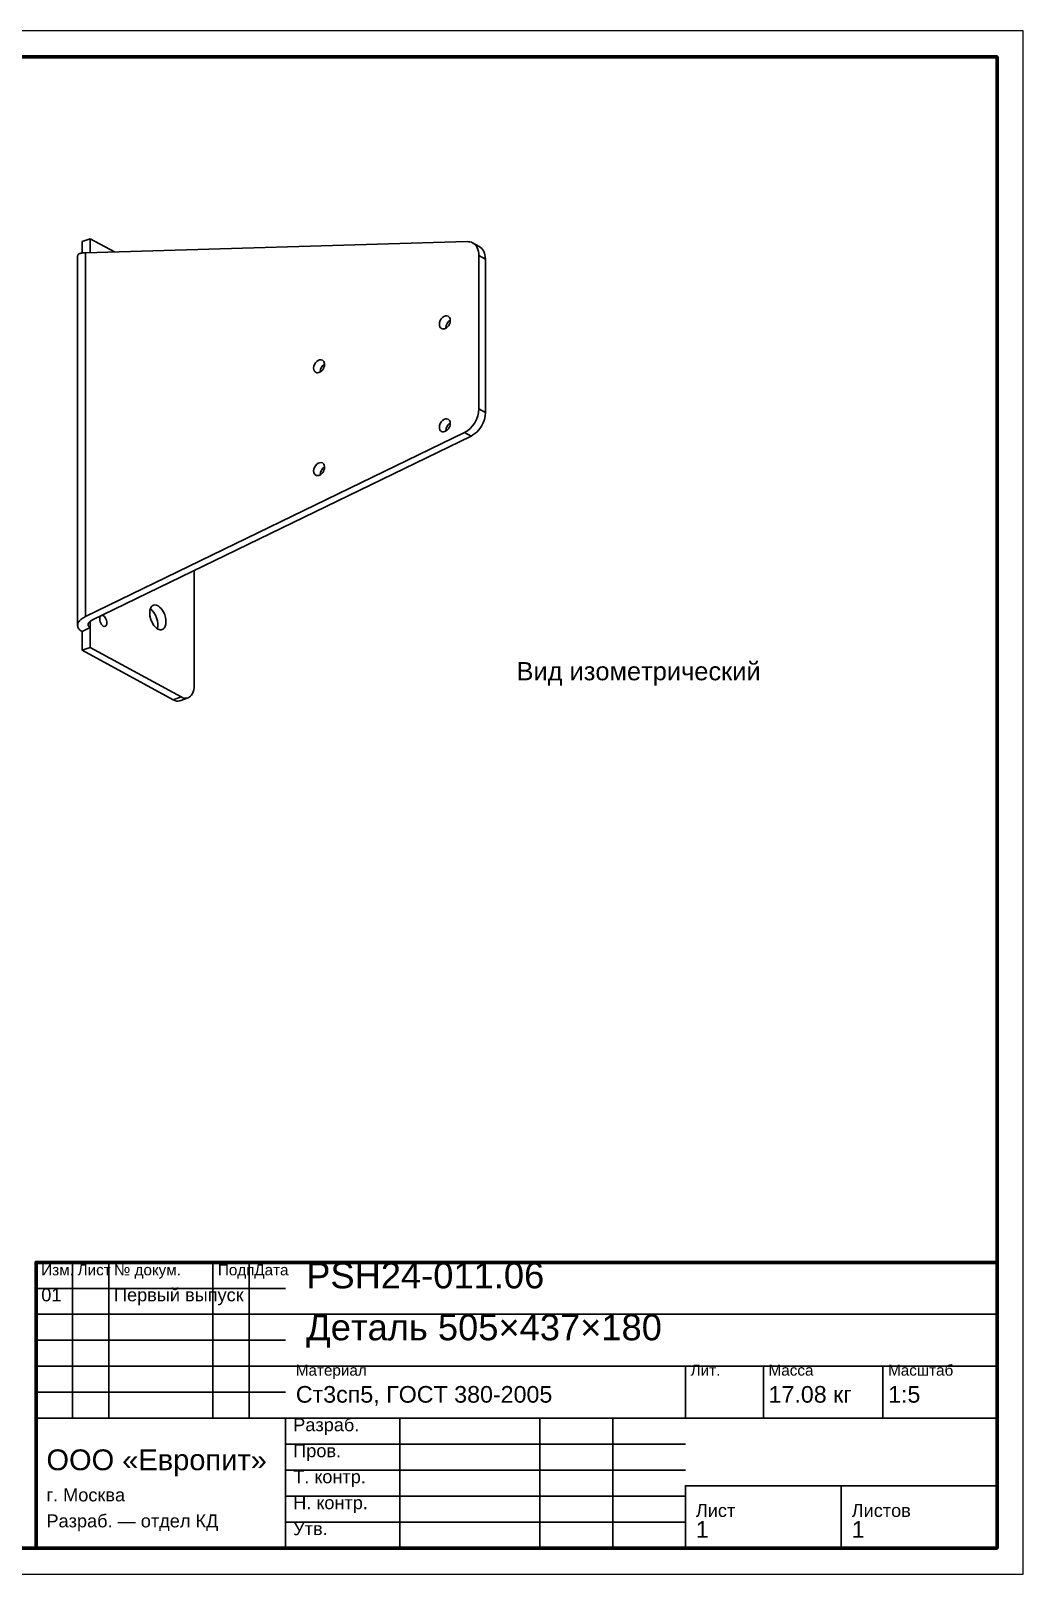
# Model space of a CAD drawing. Header units: millimetres. Extents: x 0 to 420, y 0 to 297.
# Drawn here: x 229 to 420, y 0 to 297 of the extents above; entities that cross this region are included whole.
import ezdxf

# ---------------------------------------------------------------- set-up
doc = ezdxf.new("R2010")
doc.units = ezdxf.units.MM
doc.styles.add('GOST', font='Arial')

msp = doc.modelspace()

# ---------------------------------------------------------------- linework, layer by layer
at = {"color": 1, "lineweight": 35}
for p, q in [((240.44, 257), (238.88, 256.46)), ((238.88, 256.46), (238.88, 254.25)), ((239.5, 254.31), (312.96, 256.44)), ((240.44, 254.33), (240.44, 257)), ((245.08, 254.47), (240.44, 257)), ((313.24, 256.43), (312.96, 256.44)), ((313.52, 256.39), (313.24, 256.43)), ((313.79, 256.31), (313.52, 256.39)), ((314.04, 256.19), (313.79, 256.31)), ((314.3, 256.02), (314.04, 256.19)), ((314.04, 256.19), (315.28, 255.51)), ((314.54, 255.8), (314.3, 256.02)), ((314.75, 255.54), (314.54, 255.8)), ((314.93, 255.24), (314.75, 255.54)), ((315.28, 255.51), (315.55, 255.34)), ((238, 253.73), (238.01, 253.8)), ((238, 253.73), (238, 182.57)), ((238.01, 253.8), (238.03, 253.86)), ((238.03, 253.86), (238.07, 253.92)), ((238.07, 253.92), (238.13, 253.98)), ((238.13, 253.98), (238.2, 254.04)), ((238.2, 254.04), (238.29, 254.09)), ((238.29, 254.09), (238.39, 254.13)), ((238.39, 254.13), (238.51, 254.17)), ((238.51, 254.17), (238.65, 254.21)), ((238.65, 254.21), (238.79, 254.24)), ((238.79, 254.24), (238.95, 254.26)), ((238.95, 254.26), (239.12, 254.28)), ((239.12, 254.28), (239.31, 254.3)), ((239.31, 254.3), (239.5, 254.31)), ((239.5, 184.27), (239.5, 254.31)), ((315.06, 254.91), (314.93, 255.24)), ((315.16, 254.56), (315.06, 254.91)), ((315.23, 254.17), (315.16, 254.56)), ((315.25, 253.77), (315.23, 254.17)), ((315.25, 224.24), (315.25, 253.77)), ((316.49, 253.09), (315.25, 253.77)), ((315.55, 255.34), (315.79, 255.12)), ((315.79, 255.12), (316, 254.86)), ((316, 254.86), (316.18, 254.56)), ((316.18, 254.56), (316.31, 254.23)), ((316.31, 254.23), (316.41, 253.87)), ((316.41, 253.87), (316.47, 253.49)), ((316.47, 253.49), (316.49, 253.09)), ((316.49, 223.56), (316.49, 253.09)), ((307.68, 240.88), (307.64, 240.54)), ((307.8, 241.23), (307.68, 240.88)), ((307.98, 241.55), (307.8, 241.23)), ((308.23, 241.82), (307.98, 241.55)), ((308.5, 242.02), (308.23, 241.82)), ((308.79, 242.14), (308.5, 242.02)), ((309.07, 242.16), (308.79, 242.14)), ((308.95, 240.28), (309.13, 240.7)), ((309.33, 242.08), (309.07, 242.16)), ((309.13, 240.7), (309.4, 241.07)), ((309.48, 241.97), (309.33, 242.08)), ((309.4, 241.07), (309.73, 241.33)), ((309.59, 241.82), (309.48, 241.97)), ((309.51, 240.45), (309.62, 240.69)), ((309.68, 241.63), (309.59, 241.82)), ((309.62, 240.69), (309.7, 240.93)), ((309.72, 241.41), (309.68, 241.63)), ((309.7, 240.93), (309.73, 241.18)), ((309.73, 241.18), (309.72, 241.41)), ((307.64, 240.54), (307.67, 240.27)), ((307.67, 240.27), (307.75, 240.04)), ((307.75, 240.04), (307.87, 239.86)), ((307.87, 239.86), (308.05, 239.72)), ((308.05, 239.72), (308.22, 239.66)), ((308.22, 239.66), (308.41, 239.64)), ((308.41, 239.64), (308.61, 239.67)), ((308.61, 239.67), (308.82, 239.75)), ((308.82, 239.75), (309.02, 239.87)), ((308.89, 239.86), (308.95, 240.28)), ((308.89, 239.79), (308.89, 239.86)), ((309.02, 239.87), (309.21, 240.03)), ((309.21, 240.03), (309.37, 240.23)), ((309.37, 240.23), (309.51, 240.45)), ((283.47, 232.44), (283.43, 232.1)), ((283.43, 232.1), (283.46, 231.83)), ((283.46, 231.83), (283.54, 231.6)), ((283.59, 232.79), (283.47, 232.44)), ((283.78, 233.11), (283.59, 232.79)), ((284.02, 233.38), (283.78, 233.11)), ((284.3, 233.59), (284.02, 233.38)), ((284.59, 233.7), (284.3, 233.59)), ((284.87, 233.72), (284.59, 233.7)), ((284.68, 231.42), (284.74, 231.84)), ((284.74, 231.84), (284.92, 232.26)), ((285.12, 233.64), (284.87, 233.72)), ((284.92, 232.26), (285.19, 232.63)), ((285, 231.6), (285.17, 231.79)), ((285.27, 233.53), (285.12, 233.64)), ((285.17, 231.79), (285.31, 232.01)), ((285.19, 232.63), (285.52, 232.89)), ((285.39, 233.38), (285.27, 233.53)), ((285.31, 232.01), (285.42, 232.25)), ((285.47, 233.19), (285.39, 233.38)), ((285.42, 232.25), (285.49, 232.5)), ((285.52, 232.98), (285.47, 233.19)), ((285.49, 232.5), (285.52, 232.74)), ((285.52, 232.74), (285.52, 232.98)), ((283.54, 231.6), (283.67, 231.42)), ((283.67, 231.42), (283.84, 231.29)), ((283.84, 231.29), (284.01, 231.22)), ((284.01, 231.22), (284.2, 231.2)), ((284.2, 231.2), (284.41, 231.23)), ((284.41, 231.23), (284.61, 231.31)), ((284.61, 231.31), (284.81, 231.43)), ((284.68, 231.35), (284.68, 231.42)), ((284.81, 231.43), (285, 231.6)), ((314.79, 222.22), (315.04, 222.89)), ((315.04, 222.89), (315.19, 223.58)), ((315.19, 223.58), (315.25, 224.24)), ((315.25, 224.24), (316.49, 223.56)), ((316.44, 222.89), (316.29, 222.21)), ((316.49, 223.56), (316.44, 222.89)), ((307.68, 221.08), (307.64, 220.73)), ((307.64, 220.73), (307.67, 220.47)), ((307.67, 220.47), (307.75, 220.24)), ((307.8, 221.43), (307.68, 221.08)), ((307.75, 220.24), (307.87, 220.05)), ((307.98, 221.75), (307.8, 221.43)), ((307.87, 220.05), (308.05, 219.92)), ((308.23, 222.02), (307.98, 221.75)), ((308.05, 219.92), (308.22, 219.86)), ((308.22, 219.86), (308.41, 219.84)), ((308.5, 222.22), (308.23, 222.02)), ((308.41, 219.84), (308.61, 219.87)), ((308.79, 222.34), (308.5, 222.22)), ((308.61, 219.87), (308.82, 219.95)), ((309.07, 222.35), (308.79, 222.34)), ((308.82, 219.95), (309.02, 220.07)), ((308.89, 220.05), (308.95, 220.48)), ((308.89, 219.99), (308.89, 220.05)), ((308.95, 220.48), (309.13, 220.9)), ((309.02, 220.07), (309.21, 220.23)), ((309.33, 222.28), (309.07, 222.35)), ((309.13, 220.9), (309.4, 221.27)), ((309.21, 220.23), (309.37, 220.43)), ((309.48, 222.17), (309.33, 222.28)), ((309.37, 220.43), (309.51, 220.65)), ((309.4, 221.27), (309.73, 221.53)), ((309.59, 222.01), (309.48, 222.17)), ((309.51, 220.65), (309.62, 220.89)), ((309.68, 221.83), (309.59, 222.01)), ((309.62, 220.89), (309.7, 221.13)), ((309.72, 221.61), (309.68, 221.83)), ((309.7, 221.13), (309.73, 221.38)), ((309.73, 221.38), (309.72, 221.61)), ((312.49, 219.71), (313.04, 220.04)), ((313.04, 220.04), (313.57, 220.47)), ((313.57, 220.47), (314.04, 220.99)), ((314.04, 220.99), (314.46, 221.58)), ((314.82, 219.79), (314.29, 219.36)), ((314.46, 221.58), (314.79, 222.22)), ((315.29, 220.31), (314.82, 219.79)), ((315.71, 220.9), (315.29, 220.31)), ((316.04, 221.54), (315.71, 220.9)), ((316.29, 222.21), (316.04, 221.54)), ((312.49, 219.71), (239.5, 184.27)), ((240.75, 183.59), (313.74, 219.03)), ((313.74, 219.03), (312.49, 219.71)), ((314.29, 219.36), (313.74, 219.03)), ((284.59, 213.9), (284.3, 213.78)), ((284.87, 213.92), (284.59, 213.9)), ((285.12, 213.84), (284.87, 213.92)), ((283.47, 212.64), (283.43, 212.3)), ((283.43, 212.3), (283.46, 212.03)), ((283.46, 212.03), (283.54, 211.8)), ((283.59, 212.99), (283.47, 212.64)), ((283.54, 211.8), (283.67, 211.62)), ((283.78, 213.31), (283.59, 212.99)), ((283.67, 211.62), (283.84, 211.48)), ((284.02, 213.58), (283.78, 213.31)), ((283.84, 211.48), (284.01, 211.42)), ((284.01, 211.42), (284.2, 211.4)), ((284.3, 213.78), (284.02, 213.58)), ((284.2, 211.4), (284.41, 211.43)), ((284.41, 211.43), (284.61, 211.51)), ((284.61, 211.51), (284.81, 211.63)), ((284.68, 211.62), (284.74, 212.04)), ((284.68, 211.55), (284.68, 211.62)), ((284.74, 212.04), (284.92, 212.46)), ((284.81, 211.63), (285, 211.79)), ((284.92, 212.46), (285.19, 212.83)), ((285, 211.79), (285.17, 211.99)), ((285.27, 213.73), (285.12, 213.84)), ((285.17, 211.99), (285.31, 212.21)), ((285.19, 212.83), (285.52, 213.09)), ((285.39, 213.58), (285.27, 213.73)), ((285.31, 212.21), (285.42, 212.45)), ((285.47, 213.39), (285.39, 213.58)), ((285.42, 212.45), (285.49, 212.69)), ((285.52, 213.17), (285.47, 213.39)), ((285.49, 212.69), (285.52, 212.94)), ((285.52, 212.94), (285.52, 213.17)), ((260.43, 171.05), (260.43, 193.14)), ((239.31, 184.17), (239.12, 184.06)), ((239.5, 184.27), (239.31, 184.17)), ((242.3, 184.17), (242.25, 183.83)), ((242.36, 184.3), (242.3, 184.17)), ((242.44, 184.41), (242.36, 184.3)), ((242.77, 184.5), (242.65, 184.51)), ((242.9, 184.46), (242.77, 184.5)), ((243.16, 184.27), (242.9, 184.46)), ((243.38, 183.97), (243.16, 184.27)), ((251.92, 185.52), (251.87, 184.98)), ((251.87, 184.98), (251.92, 184.36)), ((252.07, 185.97), (251.92, 185.52)), ((251.92, 184.36), (252.09, 183.72)), ((251.99, 185.76), (252.35, 185.47)), ((252.17, 186.15), (252.07, 185.97)), ((252.3, 186.3), (252.17, 186.15)), ((252.45, 186.41), (252.3, 186.3)), ((252.35, 185.47), (252.68, 185.07)), ((252.61, 186.49), (252.45, 186.41)), ((252.88, 186.53), (252.61, 186.49)), ((252.68, 185.07), (252.97, 184.58)), ((253.18, 186.49), (252.88, 186.53)), ((252.97, 184.58), (253.2, 184.05)), ((253.49, 186.35), (253.18, 186.49)), ((253.79, 186.12), (253.49, 186.35)), ((254.08, 185.82), (253.79, 186.12)), ((254.34, 185.46), (254.08, 185.82)), ((254.57, 185.04), (254.34, 185.46)), ((254.76, 184.59), (254.57, 185.04)), ((254.89, 184.12), (254.76, 184.59)), ((238.01, 182.7), (238, 182.57)), ((238, 182.57), (238, 182.48)), ((238, 182.48), (238.02, 182.38)), ((238.03, 182.83), (238.01, 182.7)), ((238.02, 182.38), (238.04, 182.29)), ((238.07, 182.96), (238.03, 182.83)), ((238.04, 182.29), (238.07, 182.19)), ((238.13, 183.09), (238.07, 182.96)), ((238.07, 182.19), (238.12, 182.1)), ((238.12, 182.1), (238.17, 182.01)), ((238.2, 183.22), (238.13, 183.09)), ((238.17, 182.01), (238.23, 181.93)), ((238.29, 183.35), (238.2, 183.22)), ((238.23, 181.93), (238.29, 181.84)), ((238.39, 183.48), (238.29, 183.35)), ((238.29, 181.84), (238.37, 181.76)), ((238.37, 181.76), (238.46, 181.68)), ((238.51, 183.6), (238.39, 183.48)), ((238.46, 181.68), (238.55, 181.6)), ((238.65, 183.72), (238.51, 183.6)), ((238.55, 181.6), (238.65, 181.53)), ((238.79, 183.84), (238.65, 183.72)), ((238.65, 181.53), (238.76, 181.46)), ((238.76, 181.46), (238.88, 181.39)), ((238.95, 183.95), (238.79, 183.84)), ((240.44, 182.15), (238.88, 181.39)), ((238.88, 181.39), (238.88, 177.79)), ((239.12, 184.06), (238.95, 183.95)), ((240, 182.8), (240.02, 182.87)), ((240, 182.74), (240, 182.8)), ((240, 182.69), (240, 182.74)), ((240.01, 182.64), (240, 182.69)), ((240.02, 182.6), (240.01, 182.64)), ((240.02, 182.87), (240.04, 182.93)), ((240.04, 182.55), (240.02, 182.6)), ((240.04, 182.93), (240.07, 183)), ((240.06, 182.5), (240.04, 182.55)), ((240.08, 182.46), (240.06, 182.5)), ((240.07, 183), (240.1, 183.06)), ((240.11, 182.42), (240.08, 182.46)), ((240.1, 183.06), (240.15, 183.13)), ((240.15, 182.37), (240.11, 182.42)), ((240.15, 183.13), (240.2, 183.19)), ((240.19, 182.33), (240.15, 182.37)), ((240.23, 182.29), (240.19, 182.33)), ((240.2, 183.19), (240.26, 183.25)), ((240.27, 182.25), (240.23, 182.29)), ((240.26, 183.25), (240.32, 183.31)), ((240.33, 182.22), (240.27, 182.25)), ((240.32, 183.31), (240.4, 183.37)), ((240.38, 182.18), (240.33, 182.22)), ((240.44, 182.15), (240.38, 182.18)), ((240.4, 183.37), (240.48, 183.43)), ((240.44, 182.15), (240.44, 183.4)), ((240.44, 178.33), (240.44, 182.15)), ((240.48, 183.43), (240.56, 183.48)), ((240.56, 183.48), (240.65, 183.54)), ((240.65, 183.54), (240.75, 183.59)), ((242.25, 183.83), (242.27, 183.55)), ((242.27, 183.55), (242.34, 183.27)), ((242.34, 183.27), (242.46, 183.01)), ((242.46, 183.01), (242.6, 182.77)), ((242.6, 182.77), (242.77, 182.58)), ((242.77, 182.58), (242.95, 182.46)), ((242.95, 182.46), (243.13, 182.4)), ((243.13, 182.4), (243.3, 182.42)), ((243.3, 182.42), (243.4, 182.47)), ((243.54, 183.59), (243.38, 183.97)), ((243.4, 182.47), (243.49, 182.56)), ((243.49, 182.56), (243.6, 182.84)), ((243.62, 183.2), (243.54, 183.59)), ((243.6, 182.84), (243.62, 183.2)), ((252.09, 183.72), (252.34, 183.11)), ((252.34, 183.11), (252.67, 182.58)), ((252.67, 182.58), (253.06, 182.15)), ((253.06, 182.15), (253.26, 181.98)), ((253.2, 184.05), (253.35, 183.48)), ((253.26, 181.98), (253.47, 181.86)), ((253.41, 182.4), (253.32, 181.95)), ((253.35, 183.48), (253.43, 182.92)), ((253.43, 182.92), (253.41, 182.4)), ((253.47, 181.86), (253.68, 181.77)), ((253.68, 181.77), (253.88, 181.73)), ((253.88, 181.73), (254.07, 181.73)), ((254.07, 181.73), (254.25, 181.77)), ((254.25, 181.77), (254.5, 181.9)), ((254.5, 181.9), (254.7, 182.12)), ((254.7, 182.12), (254.85, 182.42)), ((254.85, 182.42), (254.95, 182.79)), ((254.97, 183.65), (254.89, 184.12)), ((254.95, 182.79), (254.99, 183.2)), ((254.99, 183.2), (254.97, 183.65)), ((238.88, 177.79), (240.44, 178.33)), ((240.44, 178.33), (257.93, 168.81)), ((256.37, 168.26), (238.88, 177.79)), ((259.94, 169.18), (260.11, 169.47)), ((260.11, 169.47), (260.25, 169.81)), ((260.25, 169.81), (260.35, 170.19)), ((260.35, 170.19), (260.41, 170.6)), ((260.41, 170.6), (260.43, 171.05)), ((256.37, 168.26), (257.93, 168.81)), ((256.71, 168.11), (256.37, 168.26)), ((257.05, 168.03), (256.71, 168.11)), ((257.38, 168.02), (257.05, 168.03)), ((257.68, 168.09), (257.38, 168.02)), ((259.25, 168.63), (257.68, 168.09)), ((257.93, 168.81), (258.28, 168.65)), ((258.28, 168.65), (258.61, 168.57)), ((258.61, 168.57), (258.94, 168.56)), ((258.94, 168.56), (259.25, 168.63)), ((259.25, 168.63), (259.5, 168.75)), ((259.5, 168.75), (259.74, 168.94)), ((259.74, 168.94), (259.94, 169.18))]:
    msp.add_line(p, q, dxfattribs=at)
at = {"color": 7, "lineweight": 35}
for p, q in [((237, 30), (237, 60)), ((244, 30), (244, 60)), ((264, 30), (264, 60)), ((271, 30), (271, 60)), ((230, 55), (278, 55)), ((230, 50), (278, 50)), ((278, 50), (415, 50)), ((230, 45), (278, 45)), ((230, 40), (278, 40)), ((278, 40), (415, 40)), ((355, 30), (355, 40)), ((370, 30), (370, 40)), ((393, 30), (393, 40)), ((230, 35), (278, 35)), ((230, 30), (278, 30)), ((278, 30), (415, 30)), ((300, 5), (300, 30)), ((327, 5), (327, 30)), ((341, 5), (341, 30)), ((278, 25), (355, 25)), ((278, 20), (355, 20)), ((278, 15), (355, 15)), ((355, 17), (415, 17)), ((278, 10), (355, 10))]:
    msp.add_line(p, q, dxfattribs=at)
at = {"color": 7, "lineweight": 25}
msp.add_lwpolyline([(0, 0), (420, 0), (420, 297), (0, 297)], close=True, dxfattribs=at)
at = {"color": 7, "lineweight": 70}
for points in [[(20, 5), (415, 5), (415, 292), (20, 292)], [(230, 5), (415, 5), (415, 60), (230, 60)]]:
    msp.add_lwpolyline(points, close=True, dxfattribs=at)
at = {"color": 7, "lineweight": 35}
for points in [[(230, 5), (278, 5), (278, 30), (230, 30)], [(355, 5), (385, 5), (385, 17), (355, 17)], [(385, 5), (415, 5), (415, 17), (385, 17)]]:
    msp.add_lwpolyline(points, close=True, dxfattribs=at)

# ---------------------------------------------------------------- texts
at = {"color": 3, "style": 'GOST'}
for s, height, p in [('Вид изометрический', 3.5, (322.49, 172.02)), ('Изм.', 2.1, (231, 57.5)), ('Лист', 2.1, (238, 57.5)), ('№ докум.', 2.1, (245, 57.5)), ('Подп.', 2.1, (265, 57.5)), ('Дата', 2.1, (272, 57.5)), ('PSH24-011.06', 5, (282, 55)), ('01', 2.5, (231, 52.5)), ('Первый выпуск', 2.5, (245, 52.5)), ('Деталь 505×437×180', 5, (282, 45)), ('Материал', 2.1, (280, 38.2)), ('Лит.', 2.1, (356, 38.2)), ('Масса', 2.1, (371, 38.2)), ('Масштаб', 2.1, (394, 38.2)), ('Ст3сп5, ГОСТ 380-2005', 3.2, (280, 33)), ('17.08 кг', 3.2, (371, 33)), ('1:5', 3.2, (394, 33)), ('Разраб.', 2.5, (279.5, 27.5)), ('ООО «Европит»', 4, (232, 20)), ('Пров.', 2.5, (279.5, 22.5)), ('Т. контр.', 2.5, (279.5, 17.5)), ('г. Москва', 2.5, (232, 14)), ('Н. контр.', 2.5, (279.5, 12.5)), ('Лист', 2.5, (357, 11)), ('Листов', 2.5, (387, 11)), ('Разраб. — отдел КД', 2.5, (232, 9)), ('Утв.', 2.5, (279.5, 7.5)), ('1', 3.2, (357, 7)), ('1', 3.2, (387, 7))]:
    msp.add_text(s, height=height, dxfattribs=at).set_placement(p)

doc.saveas('drawing.dxf')
